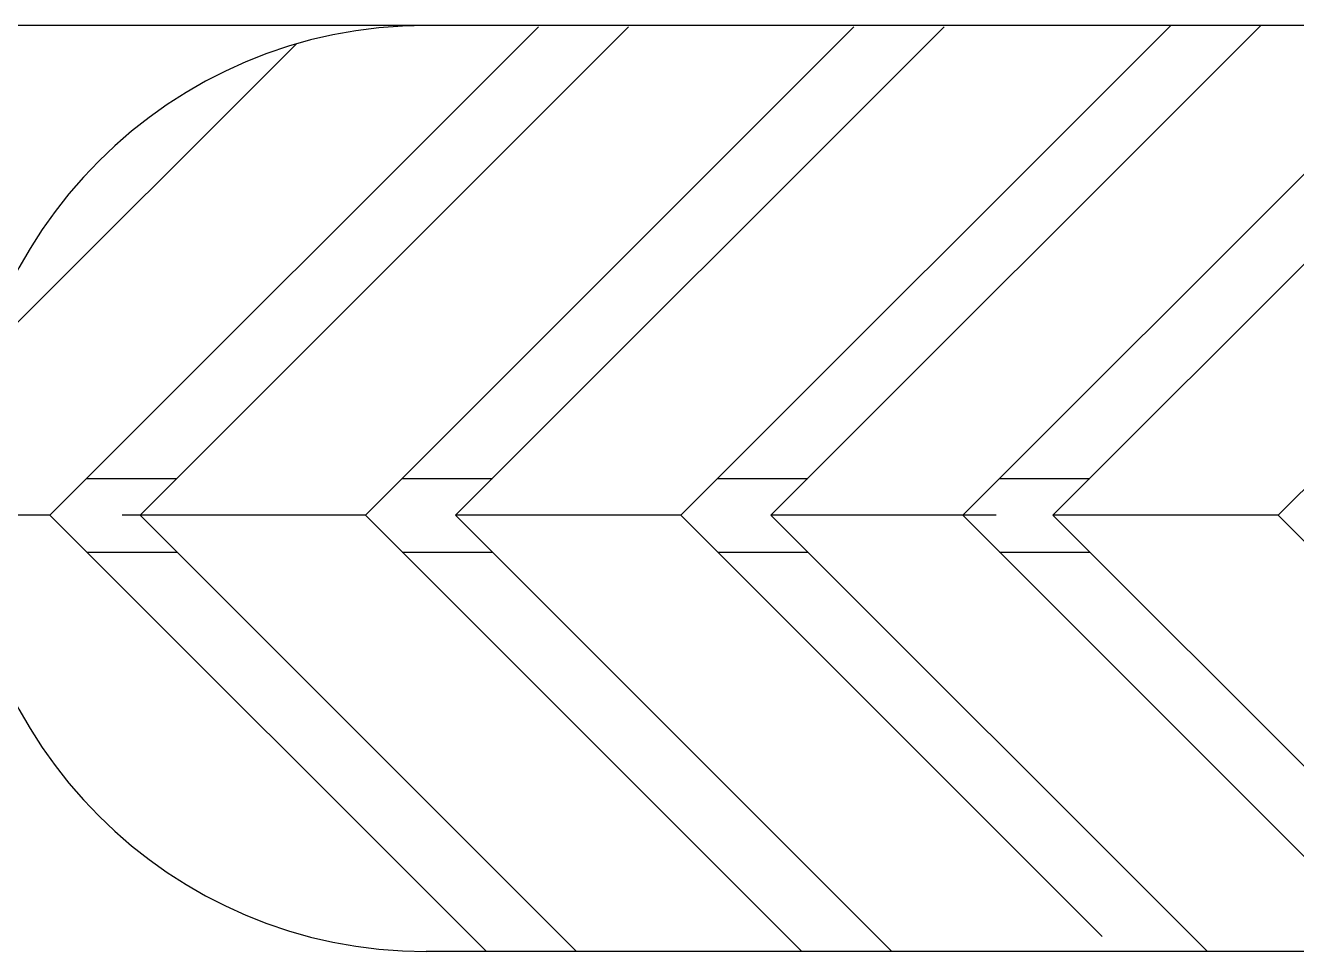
# Model space of a CAD drawing. Extents: x -121210 to 57230, y 84783 to 157800.
# Drawn here: x -31333.2 to -31096, y 117485.3 to 117658.2 of the extents above; entities that cross this region are included whole.
import ezdxf

# ---------------------------------------------------------------- set-up
doc = ezdxf.new("R2010")
doc.units = 0
doc.header["$MEASUREMENT"] = 0
doc.layers.get('0').update_dxf_attribs({"linetype": 'CONTINUOUS'})

# ---------------------------------------------------------------- blocks, each defined once
blk = doc.blocks.new('A$C1C31036F')
for p, q in [((5649.82, 650.04), (1321.44, 650.04)), ((2005.88, 467.17), (2188.76, 650.04)), ((2039.51, 467.17), (2222.39, 650.04)), ((2111.09, 467.17), (2293.97, 650.04)), ((2144.73, 467.17), (2327.6, 650.04)), ((2228.81, 467.17), (2411.69, 650.04)), ((1770.45, 467.17), (1952.77, 649.49)), ((1804.08, 467.17), (1986.4, 649.49)), ((1888.16, 467.17), (2070.49, 649.49)), ((1921.8, 467.17), (2104.12, 649.49)), ((1744.97, 525.77), (1862.27, 643.07)), ((1784.2, 480.92), (1817.84, 480.92)), ((1784.2, 480.92), (1811.09, 480.92)), ((1901.92, 480.92), (1935.55, 480.92)), ((2019.64, 480.92), (2053.27, 480.92)), ((2124.85, 480.92), (2158.48, 480.92)), ((1770.45, 467.17), (1738.29, 467.17)), ((1770.45, 467.17), (1933.33, 304.29)), ((1856.6, 467.17), (1797.34, 467.17)), ((1856.6, 467.17), (1797.34, 467.17)), ((1804.08, 467.17), (1966.96, 304.29)), ((1888.16, 467.17), (1804.08, 467.17)), ((1888.16, 467.17), (1804.08, 467.17)), ((1888.16, 467.17), (1804.08, 467.17)), ((1888.16, 467.17), (1804.08, 467.17)), ((1888.16, 467.17), (1804.08, 467.17)), ((1888.16, 467.17), (1804.08, 467.17)), ((1888.16, 467.17), (1804.08, 467.17)), ((1888.16, 467.17), (1804.08, 467.17)), ((1888.16, 467.17), (2051.04, 304.29)), ((1921.8, 467.17), (2084.68, 304.29)), ((2005.88, 467.17), (1921.8, 467.17)), ((2005.88, 467.17), (1921.8, 467.17)), ((2005.88, 467.17), (1921.8, 467.17)), ((2005.88, 467.17), (1921.8, 467.17)), ((2005.88, 467.17), (1921.8, 467.17)), ((2005.88, 467.17), (1921.8, 467.17)), ((2005.88, 467.17), (1921.8, 467.17)), ((2005.88, 467.17), (1921.8, 467.17)), ((2005.88, 467.17), (2163.19, 309.85)), ((2039.51, 467.17), (2202.39, 304.29)), ((2123.59, 467.17), (2039.51, 467.17)), ((2123.59, 467.17), (2039.51, 467.17)), ((2123.59, 467.17), (2039.51, 467.17)), ((2123.59, 467.17), (2039.51, 467.17)), ((2123.59, 467.17), (2039.51, 467.17)), ((2123.59, 467.17), (2039.51, 467.17)), ((2072.06, 467.17), (2039.51, 467.17)), ((2072.06, 467.17), (2039.51, 467.17)), ((2111.09, 467.17), (2273.97, 304.29)), ((2228.81, 467.17), (2144.73, 467.17)), ((2228.81, 467.17), (2144.73, 467.17)), ((2228.81, 467.17), (2144.73, 467.17)), ((2228.81, 467.17), (2144.73, 467.17)), ((2228.81, 467.17), (2144.73, 467.17)), ((2228.81, 467.17), (2144.73, 467.17)), ((2228.81, 467.17), (2144.73, 467.17)), ((2228.81, 467.17), (2144.73, 467.17)), ((2144.73, 467.17), (2307.61, 304.29)), ((2177.27, 467.17), (2144.73, 467.17)), ((2177.27, 467.17), (2144.73, 467.17)), ((2228.81, 467.17), (2386.12, 309.85)), ((1784.2, 453.41), (1817.84, 453.41)), ((1784.2, 453.41), (1811.09, 453.41)), ((1901.92, 453.41), (1935.55, 453.41)), ((2019.64, 453.41), (2053.27, 453.41)), ((2124.85, 453.41), (2158.48, 453.41)), ((3085.57, 304.29), (1910.88, 304.29))]:
    blk.add_line(p, q)
blk.add_arc((1910.88, 477.16), 172.88, 90, 270)

msp = doc.modelspace()

# ---------------------------------------------------------------- block references
at = {"xscale": 0.5, "yscale": 0.5, "zscale": 0.5}
msp.add_blockref('A$C1C31036F', (-32213.82, 117333.19), dxfattribs=at)

doc.saveas('drawing.dxf')
